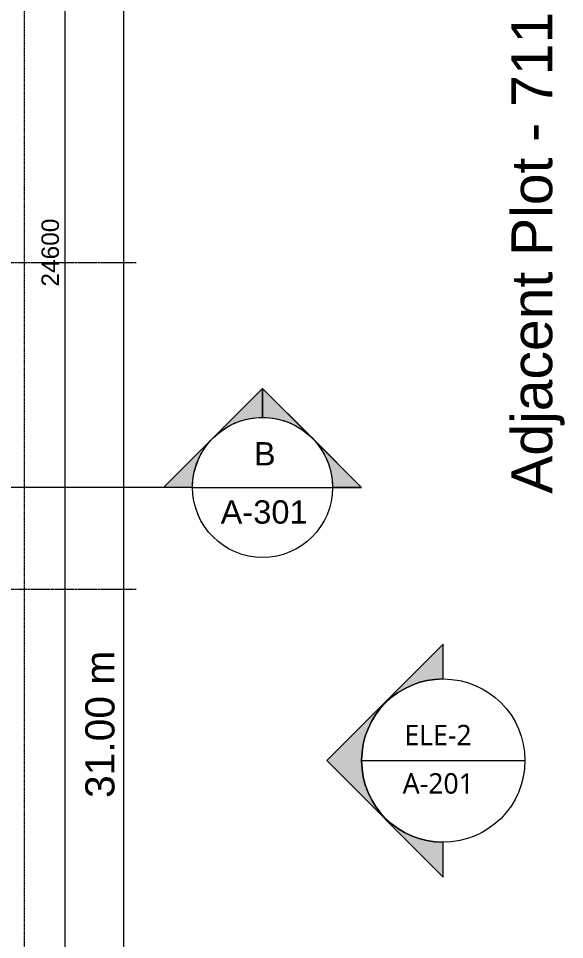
# Model space of a CAD drawing. Header units: millimetres. Extents: x -14329 to 996201, y -409013 to 338495.
# Drawn here: x 6886 to 11566, y -5263 to 2632 of the extents above; entities that cross this region are included whole.
import ezdxf

# ---------------------------------------------------------------- set-up
doc = ezdxf.new("R2010")
doc.units = ezdxf.units.MM
doc.linetypes.add('Grid Line', pattern=[22.225, 12.7, -3.175, 3.175, -3.175])
doc.linetypes.add('Overhead', pattern=[3.96875, 2.38125, -1.5875])
for name, color, linetype, lineweight in [('A-ANNO-DIMS', 211, 'Continuous', 9), ('A-ANNO-DIMS-100', 211, 'Continuous', 9), ('A-ANNO-NOTE', 131, 'Continuous', 9), ('A-FLOR-OVHD', 1, 'Overhead', 18), ('G-ANNO-SYMB', 111, 'Continuous', 9), ('G-ANNO-TEXT', 231, 'Continuous', 9), ('S-GRID', 1, 'Continuous', 9)]:
    doc.layers.add(name, color=color, linetype=linetype, lineweight=lineweight)
doc.styles.add('Arial', font='arial.ttf', dxfattribs={"height": 250})
doc.styles.add('Arial_1', font='arial.ttf', dxfattribs={"height": 150})
doc.styles.add('Arial_3', font='arial.ttf', dxfattribs={"height": 200})
doc.styles.add('Arial_6', font='arial.ttf', dxfattribs={"height": 350})
doc.styles.add('Lucida Sans Unicode_1', font='l_10646.ttf', dxfattribs={"height": 175})
doc.dimstyles.new('100', dxfattribs={"dimscale": 304.8, "dimtxt": 153.03891, "dimasz": 0.656168, "dimexe": 0.328084, "dimexo": 0.0625, "dimgap": 0.016404, "dimtad": 1, "dimdec": 0, "dimzin": 0, "dimdsep": 46, "dimtxsty": 'Arial_1', "dimblk1": 'OBLIQUE', "dimblk2": 'OBLIQUE', "dimsah": 1, "dimcen": 0.09, "dimdle": 0.328084, "dimazin": 0, "dimtfac": 1, "dimtdec": 4, "dimtix": 1, "dimtmove": 0, "dimatfit": 3, "dimfxl": 0.328084, "dimfxlon": 1, "dimtvp": 1, "dimtolj": 1, "dimtzin": 0, "dimarcsym": 2})
doc.dimstyles.new('Plot-dimension', dxfattribs={"dimscale": 304.8, "dimtxt": 255.06485, "dimasz": 0.656168, "dimexe": 0.328084, "dimexo": 0.0625, "dimgap": 0.016404, "dimtad": 1, "dimlfac": 0.001, "dimrnd": 0.01, "dimzin": 0, "dimdsep": 46, "dimtxsty": 'Arial', "dimblk1": 'OBLIQUE', "dimblk2": 'OBLIQUE', "dimsah": 1, "dimcen": 0.09, "dimdle": 0.328084, "dimazin": 0, "dimtfac": 1, "dimtdec": 4, "dimtix": 1, "dimtmove": 2, "dimatfit": 3, "dimfxl": 0.328084, "dimfxlon": 1, "dimtvp": 1, "dimtolj": 1, "dimtzin": 0, "dimarcsym": 2})

# ---------------------------------------------------------------- blocks, each defined once
blk = doc.blocks.new('Section - M_Section Head - Filled 2-312746-Ground Floor Lvl')
at = {"layer": 'G-ANNO-SYMB'}
h = blk.add_hatch(color=256, dxfattribs=at)
edge = h.paths.add_edge_path()
edge.add_line((-6, 8.485), (-6, 6))
edge.add_arc((-6, 0), 6, 90, 135)
edge.add_line((-10.243, 4.243), (-6, 8.485))
h = blk.add_hatch(color=256, dxfattribs=at)
edge = h.paths.add_edge_path()
edge.add_line((-6, 8.485), (-1.757, 4.243))
edge.add_arc((-6, 0), 6, 45, 90)
edge.add_line((-6, 6), (-6, 8.485))
h = blk.add_hatch(color=256, dxfattribs=at)
edge = h.paths.add_edge_path()
edge.add_line((-14.485, 0), (-10.243, 4.243))
edge.add_arc((-6, 0), 6, 135, 180)
edge.add_line((-12, 0), (-14.485, 0))
h = blk.add_hatch(color=256, dxfattribs=at)
edge = h.paths.add_edge_path()
edge.add_line((2.485, 0), (0, 0))
edge.add_arc((-6, 0), 6, 360, 405)
edge.add_line((-1.757, 4.243), (2.485, 0))
at = {"layer": 'G-ANNO-SYMB', "lineweight": 18}
for p, q in [((-6, 8.485), (-14.485, 0)), ((-6, 8.485), (-10.243, 4.243)), ((-6, 8.485), (2.485, 0)), ((-6, 6), (-6, 8.485)), ((-6, 8.485), (-6, 6)), ((-1.757, 4.243), (-6, 8.485)), ((-10.243, 4.243), (-14.485, 0)), ((2.485, 0), (-1.757, 4.243)), ((-14.485, 0), (-12, 0)), ((0, 0), (2.485, 0)), ((-12, 0), (-14.485, 0)), ((0, 0), (2.485, 0))]:
    blk.add_line(p, q, dxfattribs=at)
for start, end in [(360, 180), (90, 135), (45, 90), (135, 180), (360, 45), (180, 360)]:
    blk.add_arc((-6, 0), 6, start, end, dxfattribs=at)
blk = doc.blocks.new('ELEVATION-TAG-2D - Name___Area_Vol_Perim-514126-Ground Floor Lvl')
at = {"layer": 'A-ANNO-NOTE'}
h = blk.add_hatch(color=256, dxfattribs=at)
edge = h.paths.add_edge_path()
edge.add_line((-9.991, 0), (0, 9.991))
edge.add_line((0, 9.991), (0, 7))
edge.add_arc((0, 0), 7, 90, 270)
edge.add_line((0, -7), (0, -9.991))
edge.add_line((0, -9.991), (-9.991, 0))
for p, q in [((0, 9.991), (-9.991, 0)), ((0, 7), (0, 9.991)), ((-9.991, 0), (0, -9.991)), ((-7, 0), (7, 0)), ((0, -9.991), (0, -7))]:
    blk.add_line(p, q, dxfattribs=at)
blk.add_circle((0, 0), 7, dxfattribs=at)
blk.add_arc((0, 0), 7, 90, 270, dxfattribs=at)
blk = doc.blocks.new('DIMBLOCK53-Ground Floor Lvl')
at = {"layer": 'A-ANNO-DIMS-100', "transparency": 16777216}
for p, q in [((7788.6, 12922.2), (7688.6, 13022.2)), ((7788.6, -18177.8), (7788.6, 13022.2)), ((7688.6, 12922.2), (7888.6, 12922.2)), ((7788.6, 12922.2), (7688.6, 12922.2)), ((7788.6, 12922.2), (7888.6, 12822.2)), ((7788.6, -18077.8), (7688.6, -17977.8)), ((7688.6, -18077.8), (7888.6, -18077.8)), ((7788.6, -18077.8), (7688.6, -18077.8)), ((7788.6, -18077.8), (7888.6, -18177.8))]:
    blk.add_line(p, q, dxfattribs=at)
at = {"layer": 'A-ANNO-DIMS-100', "color": 0, "transparency": 16777216, "insert": (7459.1, -4049.1), "char_height": 250, "width": 1506.845, "attachment_point": 1, "rotation": 90, "line_spacing_factor": 0.941778, "style": 'Arial'}
blk.add_mtext('31.00 m', dxfattribs=at)
blk = doc.blocks.new('_Oblique')
at = {"color": 0, "linetype": 'ByBlock', "lineweight": -2}
blk.add_line((-0.5, -0.5), (0.5, 0.5), dxfattribs=at)
blk = doc.blocks.new('DIMBLOCK67-Ground Floor Lvl')
at = {"layer": 'A-ANNO-DIMS-100', "transparency": 16777216}
for p, q in [((7283.1, 12922.2), (7183.1, 13022.2)), ((7283.1, 13022.2), (7283.1, -11677.9)), ((7183.1, 12922.2), (7383.1, 12922.2)), ((7283.1, 12922.2), (7183.1, 12922.2)), ((7283.1, 12922.2), (7383.1, 12822.2)), ((7283.1, -11677.9), (7183.1, -11577.9)), ((7183.1, -11677.9), (7383.1, -11677.9)), ((7283.1, -11677.9), (7183.1, -11677.9)), ((7283.1, -11677.9), (7383.1, -11777.9))]:
    blk.add_line(p, q, dxfattribs=at)
at = {"layer": 'A-ANNO-DIMS-100', "color": 0, "transparency": 16777216, "insert": (7083.4, 333.7), "char_height": 150, "width": 692.207, "attachment_point": 1, "rotation": 90, "line_spacing_factor": 0.941778, "style": 'Arial_1'}
blk.add_mtext('24600', dxfattribs=at)

msp = doc.modelspace()

# ---------------------------------------------------------------- linework, layer by layer
at = {"layer": 'A-FLOR-OVHD'}
msp.add_line((6936.147, 12922.171), (6936.147, -11677.869), dxfattribs=at)
msp.add_line((6936.147, 12922.171), (6936.147, -11677.869), dxfattribs=at)
at = {"layer": 'G-ANNO-SYMB'}
msp.add_line((8378.065, -1388.171), (5967.016, -1388.171), dxfattribs=at)
at = {"layer": 'G-ANNO-SYMB', "lineweight": 18}
msp.add_line((8378.065, -1388.171), (9578.065, -1388.171), dxfattribs=at)
at = {"layer": 'S-GRID', "linetype": 'Grid Line'}
for p, q in [((7895.601, 537.17), (-11133.357, 537.17)), ((7895.601, -2262.83), (-11133.357, -2262.83))]:
    msp.add_line(p, q, dxfattribs=at)

# ---------------------------------------------------------------- block references
at = {"layer": 'A-ANNO-NOTE', "xscale": 100, "yscale": 100, "zscale": 100}
msp.add_blockref('ELEVATION-TAG-2D - Name___Area_Vol_Perim-514126-Ground Floor Lvl', (10526.653, -3728.843), dxfattribs=at)
at = {"layer": 'G-ANNO-SYMB', "lineweight": 18, "extrusion": (0, 0, -1), "xscale": 99.99999999999993, "yscale": 99.99999999999993, "zscale": 99.99999999999993}
msp.add_blockref('Section - M_Section Head - Filled 2-312746-Ground Floor Lvl', (-8378.065, -1388.171), dxfattribs=at)

# ---------------------------------------------------------------- texts
at = {"layer": 'A-ANNO-NOTE', "char_height": 175, "attachment_point": 1, "style": 'Lucida Sans Unicode_1'}
for s, insert, width in [('ELE-2', (10192.757, -3422.577), 833.755), ('A-201', (10178.79, -3836.89), 929.9575)]:
    msp.add_mtext(s, dxfattribs=dict(at, insert=insert, width=width))
at = {"layer": 'G-ANNO-SYMB', "char_height": 200, "attachment_point": 1, "style": 'Arial_3'}
for s, insert, width in [('B', (8903.307, -999.254), 232.48937), ('A-301', (8618.807, -1498.152), 921.94062)]:
    msp.add_mtext(s, dxfattribs=dict(at, insert=insert, width=width))
at = {"layer": 'G-ANNO-TEXT', "color": 7, "insert": (11110.45, -1441.613), "char_height": 350, "width": 6798.31, "attachment_point": 1, "rotation": 90, "style": 'Arial_6'}
msp.add_mtext('Adjacent Plot - 71115528', dxfattribs=at)

# ---------------------------------------------------------------- dimensions: what is measured, and where the dimension line sits
at = {"layer": 'A-ANNO-DIMS'}
dim = msp.add_linear_dim(base=(7283.1, -11677.869), p1=(7183.1, 12922.171), p2=(7183.1, -11677.869), angle=90, dimstyle='100', override={"dimpost": '<>', "dimfxl": 24600.040043}, dxfattribs=at)
dim.commit()
dim.dimension.update_dxf_attribs({"geometry": 'DIMBLOCK67-Ground Floor Lvl', "text_midpoint": (7201.514, 622.151)})
dim = msp.add_linear_dim(base=(7788.642, 12922.171), p1=(7688.642, -18077.829), p2=(7688.642, 12922.171), angle=90, dimstyle='Plot-dimension', override={"dimpost": '<> m', "dimfxl": 31000.00075}, dxfattribs=at)
dim.commit()
dim.dimension.update_dxf_attribs({"geometry": 'DIMBLOCK53-Ground Floor Lvl', "text_midpoint": (7625.751, -3295.657), "dimtype": 160, "text_rotation": 90})

doc.saveas('drawing.dxf')
